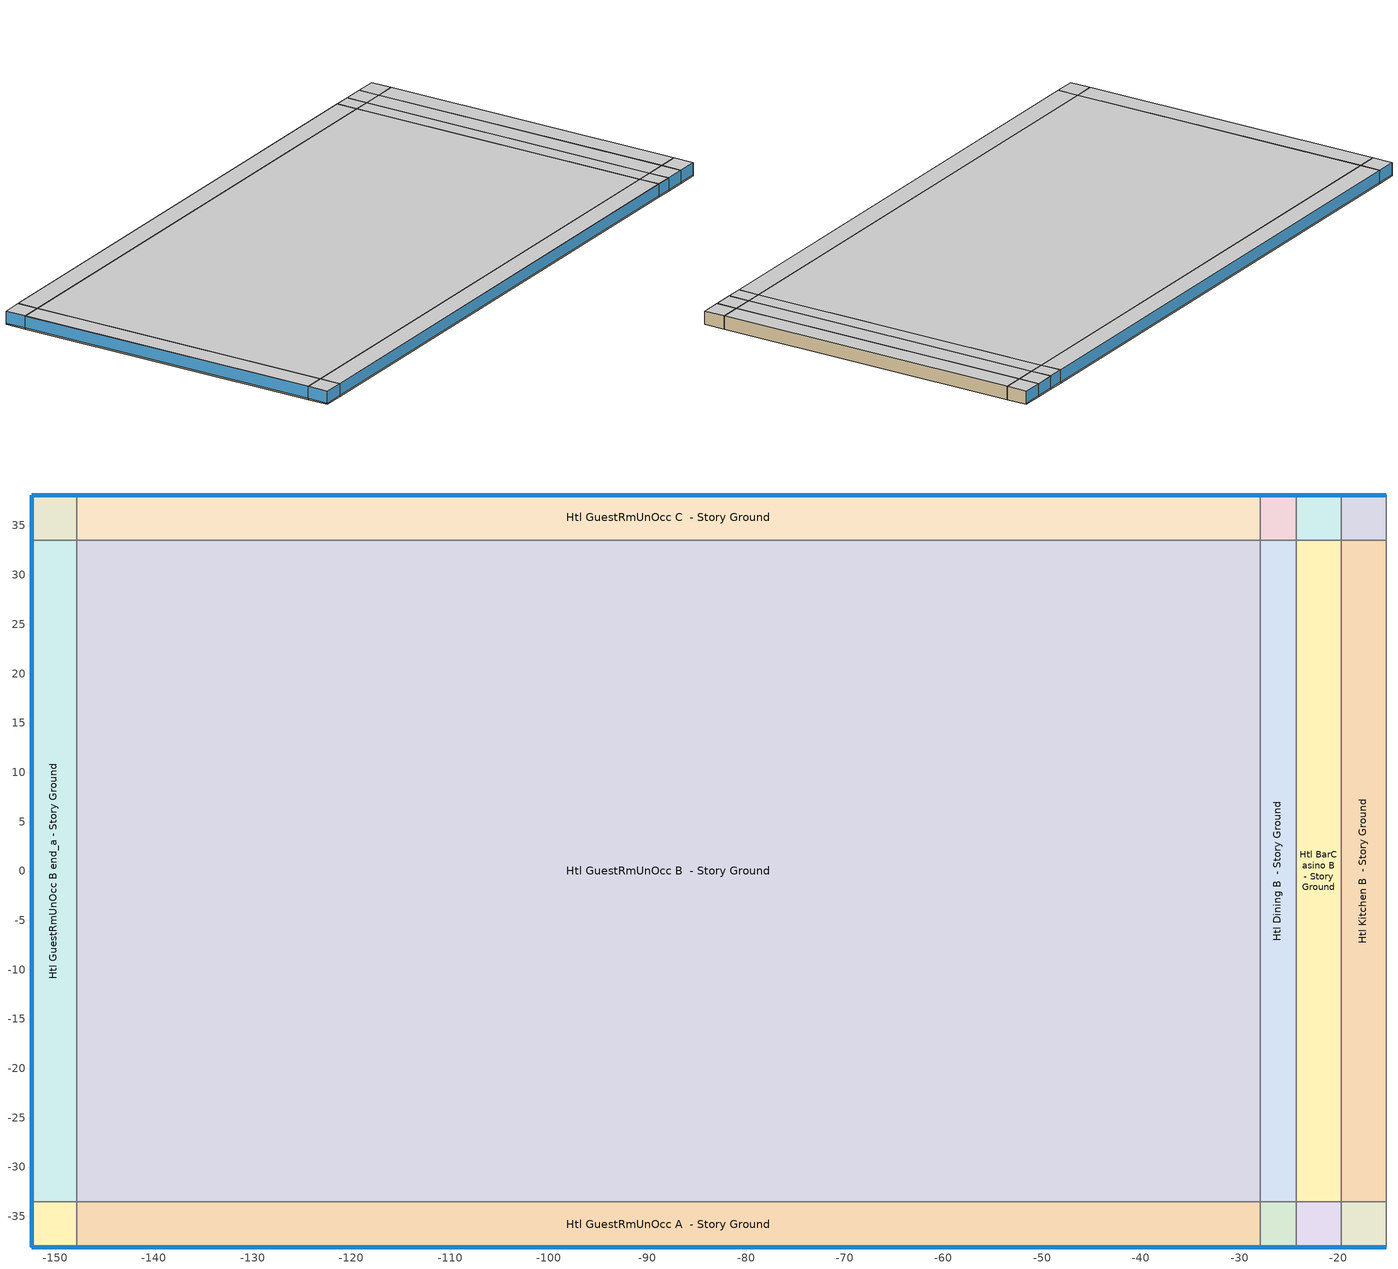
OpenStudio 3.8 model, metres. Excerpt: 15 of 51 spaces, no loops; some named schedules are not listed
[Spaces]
Htl GuestRmUnOcc A end_a - Story Ground
 floor ground (Foundation F 126 Perim 914 Area 209): -152.4,-38.1 -152.4,-33.53 -147.83,-33.53 -147.83,-38.1 z0
 wall outside: -152.4,-33.53 -152.4,-38.1 -147.83,-38.1 z0:2.9
 wall to Htl GuestRmUnOcc B end_a - Story Ground: -147.83,-33.53 -152.4,-33.53 z0:2.9
 wall to Htl GuestRmUnOcc A  - Story Ground: -147.83,-38.1 -147.83,-33.53 z0:2.9
 window (Window U-0.5 SHGC 0.27): -152.4,-33.55 -152.4,-38.07 / -152.37,-38.1 -147.85,-38.1 z0.29:2.87
 ceiling adiabatic (DEER Carpeted 6in Slab Floor): -147.83,-38.1 -147.83,-33.53 -152.4,-33.53 -152.4,-38.1 z2.9
Htl GuestRmUnOcc B end_a - Story Ground
 floor ground (Foundation F 126 Perim 6706 Area 30658): -152.4,-33.53 -152.4,33.53 -147.83,33.53 -147.83,-33.53 z0
 wall outside: -152.4,33.53 -152.4,-33.53 z0:2.9
 wall to Htl GuestRmUnOcc C end_a - Story Ground: -147.83,33.53 -152.4,33.53 z0:2.9
 wall to Htl GuestRmUnOcc B  - Story Ground: -147.83,-33.53 -147.83,33.53 z0:2.9
 window (Window U-0.5 SHGC 0.27): -152.4,33.5 -152.4,-33.5 z0.32:2.87
 ceiling adiabatic (DEER Carpeted 6in Slab Floor): -147.83,-33.53 -147.83,33.53 -152.4,33.53 -152.4,-33.53 z2.9
Htl GuestRmUnOcc C end_a - Story Ground
 floor ground (Foundation F 126 Perim 914 Area 209): -152.4,33.53 -152.4,38.1 -147.83,38.1 -147.83,33.53 z0
 wall outside: -147.83,38.1 -152.4,38.1 -152.4,33.53 z0:2.9
 wall to Htl GuestRmUnOcc C  - Story Ground: -147.83,33.53 -147.83,38.1 z0:2.9
 window (Window U-0.5 SHGC 0.27): -152.4,38.07 -152.4,33.55 / -147.85,38.1 -152.37,38.1 z0.29:2.87
 ceiling adiabatic (DEER Carpeted 6in Slab Floor): -147.83,33.53 -147.83,38.1 -152.4,38.1 -152.4,33.53 z2.9
Htl GuestRmUnOcc A  - Story Ground
 floor ground (Foundation F 126 Perim 11991 Area 54822): -147.83,-38.1 -147.83,-33.53 -27.92,-33.53 -27.92,-38.1 z0
 wall outside: -147.83,-38.1 -27.92,-38.1 z0:2.9
 wall to Htl GuestRmUnOcc B  - Story Ground: -27.92,-33.53 -147.83,-33.53 z0:2.9
 wall to Htl Dining A  - Story Ground: -27.92,-38.1 -27.92,-33.53 z0:2.9
 window (Window U-0.5 SHGC 0.27): -147.8,-38.1 -27.95,-38.1 z0.32:2.87
 ceiling adiabatic (DEER Carpeted 6in Slab Floor): -27.92,-38.1 -27.92,-33.53 -147.83,-33.53 -147.83,-38.1 z2.9
Htl GuestRmUnOcc B  - Story Ground
 floor ground (Foundation F 126 Perim 0 Area 804057): -147.83,-33.53 -147.83,33.53 -27.92,33.53 -27.92,-33.53 z0
 wall to Htl GuestRmUnOcc C  - Story Ground: -27.92,33.53 -147.83,33.53 z0:2.9
 wall to Htl Dining B  - Story Ground: -27.92,-33.53 -27.92,33.53 z0:2.9
 ceiling adiabatic (DEER Carpeted 6in Slab Floor): -27.92,-33.53 -27.92,33.53 -147.83,33.53 -147.83,-33.53 z2.9
Htl GuestRmUnOcc C  - Story Ground
 floor ground (Foundation F 126 Perim 11991 Area 54822): -147.83,33.53 -147.83,38.1 -27.92,38.1 -27.92,33.53 z0
 wall outside: -27.92,38.1 -147.83,38.1 z0:2.9
 wall to Htl Dining C  - Story Ground: -27.92,33.53 -27.92,38.1 z0:2.9
 window (Window U-0.5 SHGC 0.27): -27.95,38.1 -147.8,38.1 z0.32:2.87
 ceiling adiabatic (DEER Carpeted 6in Slab Floor): -27.92,33.53 -27.92,38.1 -147.83,38.1 -147.83,33.53 z2.9
Htl Dining A  - Story Ground
 floor ground (Foundation F 126 Perim 366 Area 1672): -27.92,-38.1 -27.92,-33.53 -24.26,-33.53 -24.26,-38.1 z0
 wall outside: -27.92,-38.1 -24.26,-38.1 z0:2.9
 wall to Htl Dining B  - Story Ground: -24.26,-33.53 -27.92,-33.53 z0:2.9
 wall to Htl BarCasino A  - Story Ground: -24.26,-38.1 -24.26,-33.53 z0:2.9
 window (Window U-0.5 SHGC 0.27): -27.89,-38.1 -24.29,-38.1 z0.29:2.87
 ceiling adiabatic (DEER Carpeted 6in Slab Floor): -24.26,-38.1 -24.26,-33.53 -27.92,-33.53 -27.92,-38.1 z2.9
Htl Dining B  - Story Ground
 floor ground (Foundation F 126 Perim 0 Area 24526): -27.92,-33.53 -27.92,33.53 -24.26,33.53 -24.26,-33.53 z0
 wall to Htl Dining C  - Story Ground: -24.26,33.53 -27.92,33.53 z0:2.9
 wall to Htl BarCasino B  - Story Ground: -24.26,-33.53 -24.26,33.53 z0:2.9
 ceiling adiabatic (DEER Carpeted 6in Slab Floor): -24.26,-33.53 -24.26,33.53 -27.92,33.53 -27.92,-33.53 z2.9
Htl Dining C  - Story Ground
 floor ground (Foundation F 126 Perim 366 Area 1672): -27.92,33.53 -27.92,38.1 -24.26,38.1 -24.26,33.53 z0
 wall outside: -24.26,38.1 -27.92,38.1 z0:2.9
 wall to Htl BarCasino C  - Story Ground: -24.26,33.53 -24.26,38.1 z0:2.9
 window (Window U-0.5 SHGC 0.27): -24.29,38.1 -27.89,38.1 z0.29:2.87
 ceiling adiabatic (DEER Carpeted 6in Slab Floor): -24.26,33.53 -24.26,38.1 -27.92,38.1 -27.92,33.53 z2.9
Htl BarCasino A  - Story Ground
 floor ground (Foundation F 126 Perim 457 Area 209): -24.26,-38.1 -24.26,-33.53 -19.69,-33.53 -19.69,-38.1 z0
 wall outside: -24.26,-38.1 -19.69,-38.1 z0:2.9
 wall to Htl BarCasino B  - Story Ground: -19.69,-33.53 -24.26,-33.53 z0:2.9
 wall to Htl Kitchen A  - Story Ground: -19.69,-38.1 -19.69,-33.53 z0:2.9
 window (Window U-0.5 SHGC 0.27): -24.24,-38.1 -19.72,-38.1 z0.29:2.87
 ceiling adiabatic (DEER Carpeted 6in Slab Floor): -19.69,-38.1 -19.69,-33.53 -24.26,-33.53 -24.26,-38.1 z2.9
Htl BarCasino B  - Story Ground
 floor ground (Foundation F 126 Perim 0 Area 30658): -24.26,-33.53 -24.26,33.53 -19.69,33.53 -19.69,-33.53 z0
 wall to Htl BarCasino C  - Story Ground: -19.69,33.53 -24.26,33.53 z0:2.9
 wall to Htl Kitchen B  - Story Ground: -19.69,-33.53 -19.69,33.53 z0:2.9
 ceiling adiabatic (DEER Carpeted 6in Slab Floor): -19.69,-33.53 -19.69,33.53 -24.26,33.53 -24.26,-33.53 z2.9
Htl BarCasino C  - Story Ground
 floor ground (Foundation F 126 Perim 457 Area 209): -24.26,33.53 -24.26,38.1 -19.69,38.1 -19.69,33.53 z0
 wall outside: -19.69,38.1 -24.26,38.1 z0:2.9
 wall to Htl Kitchen C  - Story Ground: -19.69,33.53 -19.69,38.1 z0:2.9
 window (Window U-0.5 SHGC 0.27): -19.72,38.1 -24.24,38.1 z0.29:2.87
 ceiling adiabatic (DEER Carpeted 6in Slab Floor): -19.69,33.53 -19.69,38.1 -24.26,38.1 -24.26,33.53 z2.9
Htl Kitchen A  - Story Ground
 floor ground (Foundation F 126 Perim 457 Area 209): -19.69,-38.1 -19.69,-33.53 -15.12,-33.53 -15.12,-38.1 z0
 wall outside: -19.69,-38.1 -15.12,-38.1 z0:2.9
 wall to Htl Kitchen B  - Story Ground: -15.12,-33.53 -19.69,-33.53 z0:2.9
 wall to Htl OfficeGeneral A  - Story Ground: -15.12,-38.1 -15.12,-33.53 z0:2.9
 window (Window U-0.5 SHGC 0.27): -19.66,-38.1 -15.14,-38.1 z0.29:2.87
 ceiling adiabatic (DEER Carpeted 6in Slab Floor): -15.12,-38.1 -15.12,-33.53 -19.69,-33.53 -19.69,-38.1 z2.9
Htl Kitchen B  - Story Ground
 floor ground (Foundation F 126 Perim 0 Area 30658): -19.69,-33.53 -19.69,33.53 -15.12,33.53 -15.12,-33.53 z0
 wall to Htl Kitchen C  - Story Ground: -15.12,33.53 -19.69,33.53 z0:2.9
 wall to Htl OfficeGeneral B  - Story Ground: -15.12,-33.53 -15.12,33.53 z0:2.9
 ceiling adiabatic (DEER Carpeted 6in Slab Floor): -15.12,-33.53 -15.12,33.53 -19.69,33.53 -19.69,-33.53 z2.9
Htl Kitchen C  - Story Ground
 floor ground (Foundation F 126 Perim 457 Area 209): -19.69,33.53 -19.69,38.1 -15.12,38.1 -15.12,33.53 z0
 wall outside: -15.12,38.1 -19.69,38.1 z0:2.9
 wall to Htl OfficeGeneral C  - Story Ground: -15.12,33.53 -15.12,38.1 z0:2.9
 window (Window U-0.5 SHGC 0.27): -15.14,38.1 -19.66,38.1 z0.29:2.87
 ceiling adiabatic (DEER Carpeted 6in Slab Floor): -15.12,33.53 -15.12,38.1 -19.69,38.1 -19.69,33.53 z2.9
[Site]
Riverside Muni_CA_USA: Latitude {deg}=33.95; Longitude {deg}=-117.44; Time Zone {hr}=-8; Elevation {m}=253; Terrain=City
[Site:WaterMainsTemperature]
Calculation Method=Correlation; Annual Average Outdoor Air Temperature {C}=19.1308; Maximum Difference In Monthly Average Outdoor Air Temperatures {deltaC}=14.95
[SizingPeriod:DesignDay] Daily Dry-Bulb Temperature Range {deltaC}=16.7; Barometric Pressure {Pa}=98322; Wind Speed {m/s}=4.6; Wind Direction {deg}=270; Rain Indicator=No; Snow Indicator=No; Day of Month=21; Month=8; Day Type=SummerDesignDay; Daylight Saving Time Indicator=No; Dry-Bulb Temperature Range Modifier Type=DefaultMultipliers; Solar Model Indicator=ASHRAETau; ASHRAE Clear Sky Optical Depth for Beam Irradiance=0.338; ASHRAE Clear Sky Optical Depth for Diffuse Irradiance=2.471
Name | Maximum Dry-Bulb Temperature {C} | Humidity Condition Type | Wetbulb or DewPoint at Maximum Dry-Bulb {C}
Riverside Muni Ann Clg .4% Condns DB=>MWB 1 | 37.8 | Wetbulb | 20.8
Riverside Muni Ann Clg .4% Condns WB=>MDB 1 | 34.3 | Wetbulb | 22.9
Riverside Muni Ann Clg 1% Condns DB=>MWB 1 | 36.9 | Wetbulb | 20.5
Riverside Muni Ann Clg 2% Condns DP=>MDB 1 | 25.4 | Dewpoint | 17.4
[ClimateZones]
Climate Zone Institution Name 1=CEC; Climate Zone Document Name 1=California Climate Zone Descriptions; Climate Zone Document Year 1=1995; Climate Zone Value 1=10
[Building]
ComStock DEER Pre-1975|Htl: North Axis {deg}=270; Default Construction Set=ComStock DEER Pre-1975 - Htl - CEC T24-CEC10; Default Schedule Set=Building Default Schedule Set; Standards Building Type=Htl
[Site:GroundTemperature:FCfactorMethod]
January Ground Temperature {C}=19; February Ground Temperature {C}=12.8; March Ground Temperature {C}=12.5; April Ground Temperature {C}=12.4; May Ground Temperature {C}=13.1; June Ground Temperature {C}=14.2; July Ground Temperature {C}=14.5; August Ground Temperature {C}=18.8; September Ground Temperature {C}=21.7; October Ground Temperature {C}=24.2; November Ground Temperature {C}=25; December Ground Temperature {C}=24
[Construction:FfactorGroundFloor] F-Factor {W/m-K}=1.26344
Name | Area {m2} | PerimeterExposed {m}
Foundation F 126 Perim 366 Area 1672 | 16.7225 | 3.6576
Foundation F 126 Perim 0 Area 30658 | 306.58 | 0
Foundation F 126 Perim 457 Area 209 | 20.9032 | 4.572
Foundation F 126 Perim 914 Area 209 | 20.9032 | 9.144
Foundation F 126 Perim 0 Area 804057 | 8040.57 | 0
Foundation F 126 Perim 6706 Area 30658 | 306.58 | 67.056
Foundation F 126 Perim 11991 Area 54822 | 548.221 | 119.908
Foundation F 126 Perim 0 Area 24526 | 245.264 | 0
[DefaultConstructionSet]
ComStock DEER Pre-1975 - Htl - CEC T24-CEC10: Default Exterior Surface Constructions=Default Surface Constructions 1; Default Interior Surface Constructions=Default Surface Constructions 2; Default Ground Contact Surface Constructions=Default Surface Constructions 3; Default Exterior SubSurface Constructions=Default Sub Surface Constructions 1; Default Interior SubSurface Constructions=Default Sub Surface Constructions 2; Interior Partition Construction=Typical Interior Partition
[DefaultSurfaceConstructions]
Name | Floor Construction | Wall Construction | Roof Ceiling Construction
Default Surface Constructions 1 | DEER Uncarpeted 6in Slab Floor | DEER Insulated Wood Framed Exterior Wall R-8.03 | DEER Metal Framed Roof R-15.77
Default Surface Constructions 2 | DEER Carpeted 6in Slab Floor | Typical Interior Wall | DEER Carpeted 6in Slab Floor
Default Surface Constructions 3 | DEER Carpeted 6in Slab Floor | Typical Uninsulated Basement Mass Wall
[Construction]
DEER Uncarpeted 6in Slab Floor: Typical Insulation R-1.73, 6 in. Normalweight Concrete Floor
DEER Metal Framed Roof R-15.77: Roof Membrane, Typical Insulation R-15.27, Metal Roof Surface
DEER Carpeted 6in Slab Floor: Typical Insulation R-6.53, 6 in. Normalweight Concrete Floor, Typical Carpet Pad
Typical Interior Wall: G01 13mm gypsum board, G01 13mm gypsum board
Typical Uninsulated Basement Mass Wall: 8 in. Concrete Block Basement Wall
DEER Metal Framed Window U-1.23 SHGC 0.82: Simple Glazing U-1.23 SHGC 0.82
DEER Metal Framed Window U-1.23 SHGC 0.82 1: Simple Glazing U-1.23 SHGC 0.82 1
Typical Uninsulated Swinging Door: Typical Insulation R-6.53
U 0.98 SHGC 0.68 Sgl Ref-B-H Clr 6mm: REF B CLEAR HI 6MM
Typical Insulated Metal Door: F08 Metal surface, Typical Insulation R-6.53
DEER Skylight U-1.31 SHGC 0.61: Simple Glazing U-1.23 SHGC 0.61
Typical Interior Window: Clear 3mm
Typical Interior Door; Typical Interior Partition: G05 25mm wood
DEER Insulated Wood Framed Exterior Wall R-8.03: 25mm Stucco, 5/8 in. Gypsum Board, Typical Insulation R-6.53, 5/8 in. Gypsum Board
InteriorFurnishings 1: Std Wood 6inch 1
Window U-0.5 SHGC 0.27: Simple Glazing Double - LowE - Tinted/Reflective - Thermally Broken Aluminum
[Material:NoMass] Roughness=Smooth; Thermal Absorptance=0.9; Solar Absorptance=0.7
Name | Thermal Resistance {m2-K/W} | Visible Absorptance
Typical Insulation R-1.73 | 0.305336 | 0.7
Typical Insulation R-15.27 | 2.68843 | 0.7
Typical Insulation R-6.53 | 1.14944 | 0.7
Typical Carpet Pad | 0.21648 | 0.8
[Material] Thermal Absorptance=0.9
Name | Roughness | Thickness {m} | Conductivity {W/m-K} | Density {kg/m3} | Specific Heat {J/kg-K} | Solar Absorptance | Visible Absorptance
6 in. Normalweight Concrete Floor | MediumRough | 0.1524 | 2.31 | 2322 | 832 | 0.7 | 0.7
Roof Membrane | VeryRough | 0.0095 | 0.16 | 1121.29 | 1460 | 0.7 | 0.7
Metal Roof Surface; F08 Metal surface | Smooth | 0.0008 | 45.28 | 7824 | 500 | 0.7 | 0.7
G01 13mm gypsum board | Smooth | 0.0127 | 0.160031 | 800.001 | 1090.73 | 0.7 | 0.5
8 in. Concrete Block Basement Wall | MediumRough | 0.2032 | 1.326 | 1842 | 912 | 0.7 | 0.7
G05 25mm wood | MediumSmooth | 0.0254 | 0.15 | 608 | 1630 | 0.5 | 0.5
25mm Stucco | Smooth | 0.0254 | 0.72 | 1856 | 840 | 0.7 | 0.7
5/8 in. Gypsum Board | MediumSmooth | 0.0159 | 0.16 | 800 | 1090 | 0.7 | 0.7
Std Wood 6inch 1 | MediumSmooth | 0.15 | 0.12 | 540 | 1210 | 0.7 | 0.7
[DefaultSubSurfaceConstructions]
Name | Fixed Window Construction | Operable Window Construction | Door Construction | Glass Door Construction | Overhead Door Construction | Skylight Construction | Tubular Daylight Dome Construction | Tubular Daylight Diffuser Construction
Default Sub Surface Constructions 1 | DEER Metal Framed Window U-1.23 SHGC 0.82 | DEER Metal Framed Window U-1.23 SHGC 0.82 1 | Typical Uninsulated Swinging Door | U 0.98 SHGC 0.68 Sgl Ref-B-H Clr 6mm | Typical Insulated Metal Door | DEER Skylight U-1.31 SHGC 0.61 | Typical Interior Window | Typical Interior Window
Default Sub Surface Constructions 2 | Typical Interior Window | Typical Interior Window | Typical Interior Door
[WindowMaterial:SimpleGlazingSystem]
Name | U-Factor {W/m2-K} | Solar Heat Gain Coefficient | Visible Transmittance
Simple Glazing U-1.23 SHGC 0.82; Simple Glazing U-1.23 SHGC 0.82 1 | 7 | 0.82 | 0.25
Simple Glazing U-1.23 SHGC 0.61 | 7 | 0.61 | 0.25
Simple Glazing Double - LowE - Tinted/Reflective - Thermally Broken Aluminum | 2.81642 | 0.266 | 0.359
[WindowMaterial:Glazing] Optical Data Type=SpectralAverage; Infrared Transmittance at Normal Incidence=0; Front Side Infrared Hemispherical Emissivity=0.84; Conductivity {W/m-K}=0.9; Dirt Correction Factor for Solar and Visible Transmittance=1; Solar Diffusing=No
Name | Thickness {m} | Solar Transmittance at Normal Incidence | Front Side Solar Reflectance at Normal Incidence | Back Side Solar Reflectance at Normal Incidence | Visible Transmittance at Normal Incidence | Front Side Visible Reflectance at Normal Incidence | Back Side Visible Reflectance at Normal Incidence | Back Side Infrared Hemispherical Emissivity
REF B CLEAR HI 6MM | 0.006 | 0.24 | 0.16 | 0.32 | 0.3 | 0.16 | 0.29 | 0.6
Clear 3mm | 0.003 | 0.837 | 0.075 | 0.075 | 0.898 | 0.081 | 0.081 | 0.84
[WindowMaterial:Blind]
Window Material Blind 1: Slat Width {m}=0.025; Slat Separation {m}=0.01875; Front Side Slat Beam Solar Reflectance=0.5; Back Side Slat Beam Solar Reflectance=0.5; Front Side Slat Diffuse Solar Reflectance=0.5; Back Side Slat Diffuse Solar Reflectance=0.5; Slat Beam Visible Transmittance=0
[SpaceType] Standards Building Type=Htl
Name | Default Schedule Set | Design Specification Outdoor Air Object | Standards Space Type
Htl Dining - ComStock DEER Pre-1975 | Htl Dining Schedule Set | Htl Dining Ventilation | Dining
Htl BarCasino - ComStock DEER Pre-1975 | Htl BarCasino Schedule Set | Htl BarCasino Ventilation | BarCasino
Htl Kitchen - ComStock DEER Pre-1975 | Htl Kitchen Schedule Set | Htl Kitchen Ventilation | Kitchen
Htl GuestRmUnOcc - ComStock DEER Pre-1975 | Htl GuestRmUnOcc Schedule Set | Htl GuestRmUnOcc Ventilation | GuestRmUnOcc
[BuildingStory]
Story Ground: Nominal Z Coordinate {m}=0; Nominal Floor to Floor Height {m}=2.8956
[Space] Building Story=Story Ground
Name | Space Type | Thermal Zone | Design Specification Outdoor Air Object
Htl GuestRmUnOcc A end_a - Story Ground | Htl GuestRmUnOcc - ComStock DEER Pre-1975 | Zone Htl GuestRmUnOcc A end_a - Story Ground | Htl GuestRmUnOcc Ventilation to per-area
Htl GuestRmUnOcc B end_a - Story Ground | Htl GuestRmUnOcc - ComStock DEER Pre-1975 | Zone Htl GuestRmUnOcc B end_a - Story Ground | Htl GuestRmUnOcc Ventilation to per-area
Htl GuestRmUnOcc C end_a - Story Ground | Htl GuestRmUnOcc - ComStock DEER Pre-1975 | Zone Htl GuestRmUnOcc C end_a - Story Ground | Htl GuestRmUnOcc Ventilation to per-area
Htl GuestRmUnOcc A  - Story Ground | Htl GuestRmUnOcc - ComStock DEER Pre-1975 | Zone Htl GuestRmUnOcc A  - Story Ground | Htl GuestRmUnOcc Ventilation to per-area
Htl GuestRmUnOcc B  - Story Ground | Htl GuestRmUnOcc - ComStock DEER Pre-1975 | Zone Htl GuestRmUnOcc B  - Story Ground | Htl GuestRmUnOcc Ventilation to per-area
Htl GuestRmUnOcc C  - Story Ground | Htl GuestRmUnOcc - ComStock DEER Pre-1975 | Zone Htl GuestRmUnOcc C  - Story Ground | Htl GuestRmUnOcc Ventilation to per-area
Htl Dining A  - Story Ground | Htl Dining - ComStock DEER Pre-1975 | Zone Htl Dining A  - Story Ground
Htl Dining B  - Story Ground | Htl Dining - ComStock DEER Pre-1975 | Zone Htl Dining B  - Story Ground
Htl Dining C  - Story Ground | Htl Dining - ComStock DEER Pre-1975 | Zone Htl Dining C  - Story Ground
Htl BarCasino A  - Story Ground | Htl BarCasino - ComStock DEER Pre-1975 | Zone Htl BarCasino A  - Story Ground
Htl BarCasino B  - Story Ground | Htl BarCasino - ComStock DEER Pre-1975 | Zone Htl BarCasino B  - Story Ground
Htl BarCasino C  - Story Ground | Htl BarCasino - ComStock DEER Pre-1975 | Zone Htl BarCasino C  - Story Ground
Htl Kitchen A  - Story Ground | Htl Kitchen - ComStock DEER Pre-1975 | Zone Htl Kitchen A  - Story Ground | Htl Kitchen Ventilation to per-area
Htl Kitchen B  - Story Ground | Htl Kitchen - ComStock DEER Pre-1975 | Zone Htl Kitchen B  - Story Ground | Htl Kitchen Ventilation to per-area
Htl Kitchen C  - Story Ground | Htl Kitchen - ComStock DEER Pre-1975 | Zone Htl Kitchen C  - Story Ground | Htl Kitchen Ventilation to per-area
[ThermalZone] Multiplier=1; Use Ideal Air Loads=No
Name | Thermostat
Zone Htl GuestRmUnOcc A end_a - Story Ground | Htl GuestRmUnOcc - ComStock DEER Pre-1975 Thermostat 2
Zone Htl GuestRmUnOcc B end_a - Story Ground | Htl GuestRmUnOcc - ComStock DEER Pre-1975 Thermostat 6
Zone Htl GuestRmUnOcc C end_a - Story Ground | Htl GuestRmUnOcc - ComStock DEER Pre-1975 Thermostat 10
Zone Htl GuestRmUnOcc A  - Story Ground | Htl GuestRmUnOcc - ComStock DEER Pre-1975 Thermostat
Zone Htl GuestRmUnOcc B  - Story Ground | Htl GuestRmUnOcc - ComStock DEER Pre-1975 Thermostat 4
Zone Htl GuestRmUnOcc C  - Story Ground | Htl GuestRmUnOcc - ComStock DEER Pre-1975 Thermostat 8
Zone Htl Dining A  - Story Ground | Htl Dining - ComStock DEER Pre-1975 Thermostat
Zone Htl Dining B  - Story Ground | Htl Dining - ComStock DEER Pre-1975 Thermostat 1
Zone Htl Dining C  - Story Ground | Htl Dining - ComStock DEER Pre-1975 Thermostat 2
Zone Htl BarCasino A  - Story Ground | Htl BarCasino - ComStock DEER Pre-1975 Thermostat
Zone Htl BarCasino B  - Story Ground | Htl BarCasino - ComStock DEER Pre-1975 Thermostat 1
Zone Htl BarCasino C  - Story Ground | Htl BarCasino - ComStock DEER Pre-1975 Thermostat 2
Zone Htl Kitchen A  - Story Ground | Htl Kitchen - ComStock DEER Pre-1975 Thermostat
Zone Htl Kitchen B  - Story Ground | Htl Kitchen - ComStock DEER Pre-1975 Thermostat 1
Zone Htl Kitchen C  - Story Ground | Htl Kitchen - ComStock DEER Pre-1975 Thermostat 2
[People:Definition] Number of People Calculation Method=People/Area; Fraction Radiant=0.3
Name | People per Space Floor Area {person/m2}
Htl BarCasino People Definition; Htl Dining People Definition | 0.477918
Htl GuestRmUnOcc People Definition; Htl Kitchen People Definition | 0.0355209
[People] Work Efficiency Schedule=Work Efficiency Schedule; Clothing Insulation Schedule=Clothing Schedule; Air Velocity Schedule=Air Velocity Schedule; Multiplier=1
Name | People Definition | Space or SpaceType
Htl BarCasino People | Htl BarCasino People Definition | Htl BarCasino - ComStock DEER Pre-1975
Htl Dining People | Htl Dining People Definition | Htl Dining - ComStock DEER Pre-1975
Htl GuestRmUnOcc People | Htl GuestRmUnOcc People Definition | Htl GuestRmUnOcc - ComStock DEER Pre-1975
Htl Kitchen People | Htl Kitchen People Definition | Htl Kitchen - ComStock DEER Pre-1975
[Lights:Definition] Design Level Calculation Method=Watts/Area; Fraction Visible=0.2; Return Air Fraction=0
Name | Watts per Space Floor Area {W/m2} | Fraction Radiant
Htl GuestRmUnOcc - ComStock DEER Pre-1975 Task Lights Definition | 12.2275 | 0.125
Htl Kitchen - ComStock DEER Pre-1975 General Lights Definition | 7.18292 | 0.31
Htl Kitchen - ComStock DEER Pre-1975 Task Lights Definition | 8.69031 | 0.125
Htl BarCasino - ComStock DEER Pre-1975 General Lights Definition | 2.46183 | 0.31
Htl BarCasino - ComStock DEER Pre-1975 Wall Wash Lights Definition | 1.92525 | 0.125
Htl Dining - ComStock DEER Pre-1975 General Lights Definition | 1.90286 | 0.31
Htl Dining - ComStock DEER Pre-1975 Task Lights Definition | 2.61484 | 0.125
Htl Dining - ComStock DEER Pre-1975 Wall Wash Lights Definition | 3.8133 | 0.125
[ElectricEquipment:Definition]
Name | Design Level Calculation Method | Watts per Space Floor Area {W/m2} | Fraction Latent | Fraction Radiant | Fraction Lost | Design Level {W}
Htl BarCasino Elec Equip Definition | Watts/Area | 10.7639 | 0 | 0.5 | 0
Htl Dining Elec Equip Definition; Htl GuestRmUnOcc Elec Equip Definition | Watts/Area | 5.38196 | 0 | 0.5 | 0
misc_electric_kitchen_equipment_definition | Watts/Area | 38.8113 | 0 | 0.5 | 0.5
Elevator Lift Motor | EquipmentLevel |  | 0 | 0 | 1 | 16055
Elevator Fan | EquipmentLevel |  |  | 0.5 |  | 74.7252
Elevator Lights | EquipmentLevel |  |  | 0.5 |  | 88.9586
electric_griddle_equipment_definition_bldg_quantity=2.0 | EquipmentLevel |  | 0 | 0.5 | 0.5 | 24000
electric_fryer_equipment_definition_bldg_quantity=4.0 | EquipmentLevel |  | 0 | 0.5 | 0.5 | 88000
electric_oven_equipment_definition_bldg_quantity=2.0; electric_steamer_equipment_definition_bldg_quantity=2.0 | EquipmentLevel |  | 0 | 0.5 | 0.5 | 30000
[ElectricEquipment]
Name | Electric Equipment Definition | Space or SpaceType | Schedule | Multiplier
Htl BarCasino Elec Equip | Htl BarCasino Elec Equip Definition | Htl BarCasino - ComStock DEER Pre-1975
Htl Dining Elec Equip | Htl Dining Elec Equip Definition | Htl Dining - ComStock DEER Pre-1975
Htl GuestRmUnOcc Elec Equip | Htl GuestRmUnOcc Elec Equip Definition | Htl GuestRmUnOcc - ComStock DEER Pre-1975
misc_electric_kitchen_equipment | misc_electric_kitchen_equipment_definition | Htl Kitchen - ComStock DEER Pre-1975
35 Elevator Lift Motors | Elevator Lift Motor | Htl GuestRmUnOcc B  - Story Ground | Elevator Schedule 1 | 35
35 Elevator Fans | Elevator Fan | Htl GuestRmUnOcc B  - Story Ground | Elevator Schedule 3 | 35
35 Elevator Lights | Elevator Lights | Htl GuestRmUnOcc B  - Story Ground | Elevator Schedule 2 | 35
electric_griddle_equipment_bldg_quantity=2.0 | electric_griddle_equipment_definition_bldg_quantity=2.0 | Htl Kitchen - ComStock DEER Pre-1975 | D_Htl_Ktchn_Misc_Yr | 0.333333
electric_fryer_equipment_bldg_quantity=4.0 | electric_fryer_equipment_definition_bldg_quantity=4.0 | Htl Kitchen - ComStock DEER Pre-1975 | D_Htl_Ktchn_Misc_Yr | 0.333333
electric_oven_equipment_bldg_quantity=2.0 | electric_oven_equipment_definition_bldg_quantity=2.0 | Htl Kitchen - ComStock DEER Pre-1975 | D_Htl_Ktchn_Misc_Yr | 0.333333
electric_steamer_equipment_bldg_quantity=2.0 | electric_steamer_equipment_definition_bldg_quantity=2.0 | Htl Kitchen - ComStock DEER Pre-1975 | D_Htl_Ktchn_Misc_Yr | 0.333333
[DesignSpecification:OutdoorAir] Outdoor Air Method=Sum
Name | Outdoor Air Flow per Person {m3/s-person} | Outdoor Air Flow per Floor Area {m3/s-m2} | Outdoor Air Flow Rate {m3/s} | Outdoor Air Flow Air Changes per Hour {1/hr}
Htl BarCasino Ventilation | 0.00707921 | 0.001016
Htl Dining Ventilation; Htl GuestRmUnOcc Ventilation; Htl Kitchen Ventilation | 0.00707921 | 0.000762
Htl GuestRmUnOcc Ventilation to per-area; Htl Kitchen Ventilation to per-area | 0 | 0.00101346 | 0 | 0
[DefaultScheduleSet]
Name | Number of People Schedule | People Activity Level Schedule | Lighting Schedule | Electric Equipment Schedule | Infiltration Schedule | Gas Equipment Schedule | Hours of Operation Schedule
Htl BarCasino Schedule Set | D_Htl_Din_Occup_Yr | DEER Activity 161W/person | D17_Htl_Bar_LF_Yr | D_Htl_Din_Misc_Yr | D_Htl_All_C_Inf_Yr
Htl Dining Schedule Set | D_Htl_Din_Occup_Yr | DEER Activity 161W/person | D17_Htl_Din_LF_Yr | D_Htl_Din_Misc_Yr | D_Htl_All_C_Inf_Yr
Htl GuestRmUnOcc Schedule Set | D_Htl_GRmU_Occup_Yr | DEER Activity 117W/person | D17_Htl_GRmU_LF_Yr | D_Htl_GRmU_Misc_Yr | D_Htl_All_C_Inf_Yr
Htl Kitchen Schedule Set | D_Htl_Ktchn_Occup_Yr | DEER Activity 220W/person | D17_Htl_Ktchn_LF_Yr | D_Htl_Ktchn_Misc_Yr | D_Htl_All_C_Inf_Yr | D_Htl_Ktchn_Cook_Yr
Building Default Schedule Set |  |  |  |  |  |  | Building Hours of Operation NonResidential
[Exterior:Lights:Definition]
Name | Design Level {W}
Parking Areas and Drives Def (W/ft^2) | 0.0364913
Building Facades Def (W/ft^2) | 0.2
Main Entries Def (W/ft) | 30
Other Doors Def (W/ft) | 20
Entry Canopies Def (W/ft^2) | 1.25
[Exterior:Lights] Schedule=Always On Discrete; Control Option=AstronomicalClock
Name | Exterior Lights Definition | Multiplier
Parking Areas and Drives | Parking Areas and Drives Def (W/ft^2) | 688454
Building Facades | Building Facades Def (W/ft^2) | 23750
Main Entries | Main Entries Def (W/ft) | 134
Other Doors | Other Doors Def (W/ft) | 227
Entry Canopies | Entry Canopies Def (W/ft^2) | 1620
[ThermostatSetpoint:DualSetpoint] Heating Setpoint Temperature Schedule=D_Htl_All_HTemp_Yr; Cooling Setpoint Temperature Schedule=D_Htl_All_CTemp_Yr
Htl BarCasino - ComStock DEER Pre-1975 Thermostat; Htl BarCasino - ComStock DEER Pre-1975 Thermostat 1; Htl BarCasino - ComStock DEER Pre-1975 Thermostat 2; Htl Dining - ComStock DEER Pre-1975 Thermostat; Htl Dining - ComStock DEER Pre-1975 Thermostat 1; Htl Dining - ComStock DEER Pre-1975 Thermostat 2; Htl GuestRmUnOcc - ComStock DEER Pre-1975 Thermostat; Htl GuestRmUnOcc - ComStock DEER Pre-1975 Thermostat 2; Htl GuestRmUnOcc - ComStock DEER Pre-1975 Thermostat 4; Htl GuestRmUnOcc - ComStock DEER Pre-1975 Thermostat 6; Htl GuestRmUnOcc - ComStock DEER Pre-1975 Thermostat 8; Htl GuestRmUnOcc - ComStock DEER Pre-1975 Thermostat 10; Htl Kitchen - ComStock DEER Pre-1975 Thermostat; Htl Kitchen - ComStock DEER Pre-1975 Thermostat 1; Htl Kitchen - ComStock DEER Pre-1975 Thermostat 2
[InternalMass:Definition]
Internal Mass Definition 2: Construction=InteriorFurnishings 1; Design Level Calculation Method=SurfaceArea/Area; Surface Area per Space Floor Area=2
[InternalMass] Internal Mass Definition=Internal Mass Definition 2; Multiplier=1
Name | Space or SpaceType
Htl Dining C  - Story Ground Mass | Htl Dining C  - Story Ground
Htl Kitchen B  - Story Ground Mass | Htl Kitchen B  - Story Ground
Htl BarCasino C  - Story Ground Mass | Htl BarCasino C  - Story Ground
Htl BarCasino A  - Story Ground Mass | Htl BarCasino A  - Story Ground
Htl Kitchen C  - Story Ground Mass | Htl Kitchen C  - Story Ground
Htl BarCasino B  - Story Ground Mass | Htl BarCasino B  - Story Ground
Htl Dining A  - Story Ground Mass | Htl Dining A  - Story Ground
Htl Kitchen A  - Story Ground Mass | Htl Kitchen A  - Story Ground
Htl GuestRmUnOcc B  - Story Ground Mass | Htl GuestRmUnOcc B  - Story Ground
Htl GuestRmUnOcc A  - Story Ground Mass | Htl GuestRmUnOcc A  - Story Ground
Htl GuestRmUnOcc C end_a - Story Ground Mass | Htl GuestRmUnOcc C end_a - Story Ground
Htl GuestRmUnOcc C  - Story Ground Mass | Htl GuestRmUnOcc C  - Story Ground
Htl GuestRmUnOcc B end_a - Story Ground Mass | Htl GuestRmUnOcc B end_a - Story Ground
Htl GuestRmUnOcc A end_a - Story Ground Mass | Htl GuestRmUnOcc A end_a - Story Ground
Htl Dining B  - Story Ground Mass | Htl Dining B  - Story Ground
[ShadingControl]
Shading Control 1: Shading Type=InteriorBlind; Shading Device Material=Window Material Blind 1; Shading Control Type=AlwaysOn; Shading Control Is Scheduled=No; Multiple Surface Control Type=Sequential; Sub Surface Name 1=Sub Surface 44; Sub Surface Name 2=Sub Surface 43; Sub Surface Name 3=Sub Surface 41; Sub Surface Name 4=Sub Surface 30; Sub Surface Name 5=Sub Surface 29; Sub Surface Name 6=Sub Surface 27; Sub Surface Name 7=Sub Surface 52; Sub Surface Name 8=Sub Surface 47; Sub Surface Name 9=Sub Surface 45; Sub Surface Name 10=Sub Surface 33; Sub Surface Name 11=Sub Surface 31; Sub Surface Name 12=Sub Surface 48; Sub Surface Name 13=Sub Surface 46; Sub Surface Name 14=Sub Surface 42; Sub Surface Name 15=Sub Surface 32; Sub Surface Name 16=Sub Surface 6; Sub Surface Name 17=Sub Surface 3; Sub Surface Name 18=Sub Surface 1; Sub Surface Name 19=Sub Surface 39; Sub Surface Name 20=Sub Surface 35; Sub Surface Name 21=Sub Surface 7; Sub Surface Name 22=Sub Surface 5; Sub Surface Name 23=Sub Surface 36; Sub Surface Name 24=Sub Surface 34; Sub Surface Name 25=Sub Surface 4; Sub Surface Name 26=Sub Surface 2; Sub Surface Name 27=Sub Surface 40; Sub Surface Name 28=Sub Surface 38; Sub Surface Name 29=Sub Surface 37
[Lights] Fraction Replaceable=1
Name | Lights Definition | Space or SpaceType
Htl GuestRmUnOcc - ComStock DEER Pre-1975 Task Lighting | Htl GuestRmUnOcc - ComStock DEER Pre-1975 Task Lights Definition | Htl GuestRmUnOcc - ComStock DEER Pre-1975
Htl Kitchen - ComStock DEER Pre-1975 General Lighting | Htl Kitchen - ComStock DEER Pre-1975 General Lights Definition | Htl Kitchen - ComStock DEER Pre-1975
Htl Kitchen - ComStock DEER Pre-1975 Task Lighting | Htl Kitchen - ComStock DEER Pre-1975 Task Lights Definition | Htl Kitchen - ComStock DEER Pre-1975
Htl BarCasino - ComStock DEER Pre-1975 General Lighting | Htl BarCasino - ComStock DEER Pre-1975 General Lights Definition | Htl BarCasino - ComStock DEER Pre-1975
Htl BarCasino - ComStock DEER Pre-1975 Wall Wash Lighting | Htl BarCasino - ComStock DEER Pre-1975 Wall Wash Lights Definition | Htl BarCasino - ComStock DEER Pre-1975
Htl Dining - ComStock DEER Pre-1975 General Lighting | Htl Dining - ComStock DEER Pre-1975 General Lights Definition | Htl Dining - ComStock DEER Pre-1975
Htl Dining - ComStock DEER Pre-1975 Task Lighting | Htl Dining - ComStock DEER Pre-1975 Task Lights Definition | Htl Dining - ComStock DEER Pre-1975
Htl Dining - ComStock DEER Pre-1975 Wall Wash Lighting | Htl Dining - ComStock DEER Pre-1975 Wall Wash Lights Definition | Htl Dining - ComStock DEER Pre-1975
[SpaceInfiltration:DesignFlowRate] Design Flow Rate Calculation Method=Flow/ExteriorArea; Flow per Exterior Surface Area {m3/s-m2}=0.00268633; Constant Term Coefficient=0.3303; Temperature Term Coefficient=0.0039; Velocity Term Coefficient=0; Velocity Squared Term Coefficient=0.033
Name | Space or SpaceType | Schedule
Htl Dining C  - Story Ground HVAC On Infiltration | Htl Dining C  - Story Ground | Infiltration HVAC On Schedule
Htl Dining C  - Story Ground HVAC Off Infiltration | Htl Dining C  - Story Ground | Infiltration HVAC Off Schedule
Htl BarCasino C  - Story Ground HVAC On Infiltration | Htl BarCasino C  - Story Ground | Infiltration HVAC On Schedule
Htl BarCasino C  - Story Ground HVAC Off Infiltration | Htl BarCasino C  - Story Ground | Infiltration HVAC Off Schedule
Htl BarCasino A  - Story Ground HVAC On Infiltration | Htl BarCasino A  - Story Ground | Infiltration HVAC On Schedule
Htl BarCasino A  - Story Ground HVAC Off Infiltration | Htl BarCasino A  - Story Ground | Infiltration HVAC Off Schedule
Htl Kitchen C  - Story Ground HVAC On Infiltration | Htl Kitchen C  - Story Ground | Infiltration HVAC On Schedule
Htl Kitchen C  - Story Ground HVAC Off Infiltration | Htl Kitchen C  - Story Ground | Infiltration HVAC Off Schedule
Htl Dining A  - Story Ground HVAC On Infiltration | Htl Dining A  - Story Ground | Infiltration HVAC On Schedule
Htl Dining A  - Story Ground HVAC Off Infiltration | Htl Dining A  - Story Ground | Infiltration HVAC Off Schedule
Htl Kitchen A  - Story Ground HVAC On Infiltration | Htl Kitchen A  - Story Ground | Infiltration HVAC On Schedule
Htl Kitchen A  - Story Ground HVAC Off Infiltration | Htl Kitchen A  - Story Ground | Infiltration HVAC Off Schedule
Htl GuestRmUnOcc A  - Story Ground HVAC On Infiltration | Htl GuestRmUnOcc A  - Story Ground | Infiltration HVAC On Schedule
Htl GuestRmUnOcc A  - Story Ground HVAC Off Infiltration | Htl GuestRmUnOcc A  - Story Ground | Infiltration HVAC Off Schedule
Htl GuestRmUnOcc C end_a - Story Ground HVAC On Infiltration | Htl GuestRmUnOcc C end_a - Story Ground | Infiltration HVAC On Schedule
Htl GuestRmUnOcc C end_a - Story Ground HVAC Off Infiltration | Htl GuestRmUnOcc C end_a - Story Ground | Infiltration HVAC Off Schedule
Htl GuestRmUnOcc C  - Story Ground HVAC On Infiltration | Htl GuestRmUnOcc C  - Story Ground | Infiltration HVAC On Schedule
Htl GuestRmUnOcc C  - Story Ground HVAC Off Infiltration | Htl GuestRmUnOcc C  - Story Ground | Infiltration HVAC Off Schedule
Htl GuestRmUnOcc B end_a - Story Ground HVAC On Infiltration | Htl GuestRmUnOcc B end_a - Story Ground | Infiltration HVAC On Schedule
Htl GuestRmUnOcc B end_a - Story Ground HVAC Off Infiltration | Htl GuestRmUnOcc B end_a - Story Ground | Infiltration HVAC Off Schedule
Htl GuestRmUnOcc A end_a - Story Ground HVAC On Infiltration | Htl GuestRmUnOcc A end_a - Story Ground | Infiltration HVAC On Schedule
Htl GuestRmUnOcc A end_a - Story Ground HVAC Off Infiltration | Htl GuestRmUnOcc A end_a - Story Ground | Infiltration HVAC Off Schedule
[GasEquipment:Definition] Design Level Calculation Method=EquipmentLevel; Fraction Latent=0.32; Fraction Radiant=0.05; Fraction Lost=0.63
Name | Design Level {W}
gas_broiler_equipment_definition_bldg_quantity=2.0 | 51600
gas_range_equipment_definition_bldg_quantity=2.0 | 105000
[GasEquipment] Space or SpaceType=Htl Kitchen - ComStock DEER Pre-1975; Schedule=D_Htl_Ktchn_Cook_Yr; Multiplier=0.333333
Name | Gas Equipment Definition
gas_broiler_equipment_bldg_quantity=2.0 | gas_broiler_equipment_definition_bldg_quantity=2.0
gas_range_equipment_bldg_quantity=2.0 | gas_range_equipment_definition_bldg_quantity=2.0
[Schedule:Ruleset]
Name | Default Day Schedule | Summer Design Day Schedule | Winter Design Day Schedule
Clothing Schedule | Clothing Schedule Default Winter Clothes
Air Velocity Schedule | Air Velocity Schedule Default
Work Efficiency Schedule | Work Efficiency Schedule Default
D_Htl_Din_Occup_Yr | D_Htl_Din_Occup_Yr Default | D_Htl_Din_Occup_Yr Summer Design Day | D_Htl_Din_Occup_Yr Winter Design Day
DEER Activity 161W/person | DEER Activity 161W/person Default | DEER Activity 161W/person Summer Design Day | DEER Activity 161W/person Winter Design Day
D17_Htl_Bar_LF_Yr | D17_Htl_Bar_LF_Yr Default | D17_Htl_Bar_LF_Yr Summer Design Day | D17_Htl_Bar_LF_Yr Winter Design Day
D_Htl_Din_Misc_Yr | D_Htl_Din_Misc_Yr Default | D_Htl_Din_Misc_Yr Summer Design Day | D_Htl_Din_Misc_Yr Winter Design Day
D_Htl_All_C_Inf_Yr | D_Htl_All_C_Inf_Yr Default | D_Htl_All_C_Inf_Yr Summer Design Day | D_Htl_All_C_Inf_Yr Winter Design Day
D17_Htl_Din_LF_Yr | D17_Htl_Din_LF_Yr Default | D17_Htl_Din_LF_Yr Summer Design Day | D17_Htl_Din_LF_Yr Winter Design Day
DEER Activity 117W/person | DEER Activity 117W/person Default | DEER Activity 117W/person Summer Design Day | DEER Activity 117W/person Winter Design Day
D_Htl_GRmU_Occup_Yr | D_Htl_GRmU_Occup_Yr Default | D_Htl_GRmU_Occup_Yr Summer Design Day | D_Htl_GRmU_Occup_Yr Winter Design Day
D17_Htl_GRmU_LF_Yr | D17_Htl_GRmU_LF_Yr Default | D17_Htl_GRmU_LF_Yr Summer Design Day | D17_Htl_GRmU_LF_Yr Winter Design Day
D_Htl_GRmU_Misc_Yr | D_Htl_GRmU_Misc_Yr Default | D_Htl_GRmU_Misc_Yr Summer Design Day | D_Htl_GRmU_Misc_Yr Winter Design Day
D_Htl_Ktchn_Occup_Yr | D_Htl_Ktchn_Occup_Yr Default | D_Htl_Ktchn_Occup_Yr Summer Design Day | D_Htl_Ktchn_Occup_Yr Winter Design Day
DEER Activity 220W/person | DEER Activity 220W/person Default | DEER Activity 220W/person Summer Design Day | DEER Activity 220W/person Winter Design Day
D17_Htl_Ktchn_LF_Yr | D17_Htl_Ktchn_LF_Yr Default | D17_Htl_Ktchn_LF_Yr Summer Design Day | D17_Htl_Ktchn_LF_Yr Winter Design Day
D_Htl_Ktchn_Misc_Yr | D_Htl_Ktchn_Misc_Yr Default | D_Htl_Ktchn_Misc_Yr Summer Design Day | D_Htl_Ktchn_Misc_Yr Winter Design Day
D_Htl_Ktchn_Cook_Yr | D_Htl_Ktchn_Cook_Yr Default | D_Htl_Ktchn_Cook_Yr Summer Design Day | D_Htl_Ktchn_Cook_Yr Winter Design Day
Elevator Schedule 1 | 51 space(s) Occ Sch Default 1 | 51 space(s) Occ Sch Summer Design Day 1 | 51 space(s) Occ Sch Winter Design Day 1
Elevator Schedule 2 | 51 space(s) Occ Sch Default 2 | 51 space(s) Occ Sch Summer Design Day 2 | 51 space(s) Occ Sch Winter Design Day 2
Elevator Schedule 3 | 51 space(s) Occ Sch Default 3 | 51 space(s) Occ Sch Summer Design Day 3 | 51 space(s) Occ Sch Winter Design Day 3
D_Htl_All_HTemp_Yr | D_Htl_All_HTemp_Yr Default | D_Htl_All_HTemp_Yr Summer Design Day | D_Htl_All_HTemp_Yr Winter Design Day
D_Htl_All_CTemp_Yr | D_Htl_All_CTemp_Yr Default | D_Htl_All_CTemp_Yr Summer Design Day | D_Htl_All_CTemp_Yr Winter Design Day
Building Hours of Operation NonResidential | Building Hours of Operation NonResidential Default | Building Hours of Operation NonResidential Summer Design Day | Building Hours of Operation NonResidential Winter Design Day
[Schedule:Day]
Clothing Schedule Default Winter Clothes; D_Htl_Din_Occup_Yr Summer Design Day; D17_Htl_Bar_LF_Yr Summer Design Day; D_Htl_Din_Misc_Yr Summer Design Day; D17_Htl_Din_LF_Yr Summer Design Day; D_Htl_GRmU_Occup_Yr Summer Design Day; D17_Htl_GRmU_LF_Yr Summer Design Day; D_Htl_GRmU_Misc_Yr Summer Design Day; D_Htl_Ktchn_Occup_Yr Summer Design Day; 51 space(s) Occ Sch Summer Design Day 1; 51 space(s) Occ Sch Winter Design Day 1; 51 space(s) Occ Sch Summer Design Day 2; 51 space(s) Occ Sch Winter Design Day 2; 51 space(s) Occ Sch Summer Design Day 3; 51 space(s) Occ Sch Winter Design Day 3; Building Hours of Operation NonResidential Winter Design Day; Building Hours of Operation NonResidential Summer Design Day: No, 24, 0, 1
Air Velocity Schedule Default: No, 24, 0, 0.2
Work Efficiency Schedule Default; D_Htl_Din_Occup_Yr Winter Design Day; D17_Htl_Bar_LF_Yr Winter Design Day; D_Htl_Din_Misc_Yr Winter Design Day; D17_Htl_Din_LF_Yr Winter Design Day; D_Htl_GRmU_Occup_Yr Winter Design Day; D17_Htl_GRmU_LF_Yr Winter Design Day; D_Htl_GRmU_Misc_Yr Winter Design Day; D_Htl_Ktchn_Occup_Yr Winter Design Day: No, 24, 0, 0
D_Htl_Din_Occup_Yr Default; D_Htl_Din_Misc_Yr Default; D_Htl_Ktchn_Occup_Yr Default: Average, 0, 10, 0.701667, 0, 20, 0.703333, 0, 30, 0.705, 0, 40, 0.706667, 0, 50, 0.708333, 1, 0, 0.8, 1, 10, 0.796667, 1, 20, 0.793333, 1, 30, 0.79, 1, 40, 0.786667, 1, 50, 0.783333, 2, 0, 0.78, 2, 9, 0.775, 2, 19, 0.77, 2, 29, 0.765, 2, 39, 0.76, 2, 49, 0.755, 2, 59, 0.75, 3, 0, 0.75, 3, 9, 0.741667, 3, 19, 0.733333, 3, 29, 0.725, 3, 39, 0.716667, 3, 49, 0.708333, 3, 59, 0.7, 4, 0, 0.7, 4, 10, 0.685, 4, 20, 0.67, 4, 30, 0.655, 4, 40, 0.64, 4, 50, 0.625, 5, 0, 0.61, 5, 10, 0.591667, 5, 20, 0.573333, 5, 30, 0.555, 5, 40, 0.536667, 5, 50, 0.518333, 6, 0, 0.5, 6, 10, 0.493333, 6, 20, 0.486667, 6, 30, 0.48, 6, 40, 0.473333, 6, 50, 0.466667, 7, 0, 0.46, 7, 10, 0.45, 7, 20, 0.44, 7, 30, 0.43, 7, 40, 0.42, 7, 50, 0.41, 8, 0, 0.4, 8, 9, 0.398333, 8, 19, 0.396667, 8, 29, 0.395, 8, 39, 0.393333, 8, 49, 0.391667, 8, 59, 0.39, 9, 0, 0.39, 9, 9, 0.383333, 9, 19, 0.376667, 9, 29, 0.37, 9, 39, 0.363333, 9, 49, 0.356667, 9, 59, 0.35, 10, 9, 0.343333, 10, 19, 0.336667, 10, 29, 0.33, 10, 39, 0.323333, 10, 49, 0.316667, 10, 59, 0.31, 11, 0, 0.31, 11, 9, 0.306667, 11, 19, 0.303333, 11, 29, 0.3, 11, 39, 0.296667, 11, 49, 0.293333, 11, 59, 0.29, 12, 0, 0.29, 12, 9, 0.283333, 12, 19, 0.276667, 12, 29, 0.27, 12, 39, 0.263333, 12, 49, 0.256667, 12, 59, 0.25, 13, 0, 0.25, 13, 9, 0.248333, 13, 19, 0.246667, 13, 29, 0.245, 13, 39, 0.243333, 13, 49, 0.241667, 13, 59, 0.24, 14, 0, 0.24, 14, 9, 0.238333, 14, 19, 0.236667, 14, 29, 0.235, 14, 39, 0.233333, 14, 49, 0.231667, 14, 59, 0.23, 15, 0, 0.23, 16, 0, 0.23, 16, 10, 0.231667, 16, 20, 0.233333, 16, 30, 0.235, 16, 40, 0.236667, 16, 50, 0.238333, 17, 0, 0.24, 17, 10, 0.241667, 17, 20, 0.243333, 17, 30, 0.245, 17, 40, 0.246667, 17, 50, 0.248333, 18, 0, 0.25, 18, 10, 0.251667, 18, 20, 0.253333, 18, 30, 0.255, 18, 40, 0.256667, 18, 50, 0.258333, 19, 0, 0.26, 19, 10, 0.271667, 19, 20, 0.283333, 19, 30, 0.295, 19, 40, 0.306667, 19, 50, 0.318333, 20, 0, 0.33, 20, 10, 0.343333, 20, 20, 0.356667, 20, 30, 0.37, 20, 40, 0.383333, 20, 50, 0.396667, 21, 0, 0.41, 21, 10, 0.425, 21, 20, 0.44, 21, 30, 0.455, 21, 40, 0.47, 21, 50, 0.485, 22, 0, 0.5, 22, 10, 0.516667, 22, 20, 0.533333, 22, 30, 0.55, 22, 40, 0.566667, 22, 50, 0.583333, 23, 0, 0.6, 23, 10, 0.616667, 23, 20, 0.633333, 23, 30, 0.65, 23, 40, 0.666667, 23, 50, 0.683333, 24, 0, 0.7
DEER Activity 161W/person Default: Average, 12, 30, 161, 24, 0, 161
DEER Activity 161W/person Winter Design Day; DEER Activity 161W/person Summer Design Day: No, 24, 0, 161
D_Htl_All_C_Inf_Yr Default; D_Htl_All_C_Inf_Yr Winter Design Day; D_Htl_All_C_Inf_Yr Summer Design Day: No, 5, 0, 1, 23, 0, 0.5, 24, 0, 1
DEER Activity 117W/person Default: Average, 12, 30, 117, 24, 0, 117
DEER Activity 117W/person Winter Design Day; DEER Activity 117W/person Summer Design Day: No, 24, 0, 117
D_Htl_GRmU_Occup_Yr Default; D17_Htl_GRmU_LF_Yr Default: Average, 12, 30, 0, 24, 0, 0
D_Htl_GRmU_Misc_Yr Default: Average, 12, 30, 0.1, 24, 0, 0.1
DEER Activity 220W/person Default: Average, 12, 30, 220, 24, 0, 220
DEER Activity 220W/person Winter Design Day; DEER Activity 220W/person Summer Design Day: No, 24, 0, 220
51 space(s) Occ Sch Default 1: Average, 0, 10, 0.000850642, 0, 20, 0.000927973, 0, 30, 0.0010053, 0, 40, 0.00108264, 0, 50, 0.00115997, 1, 0, 0.000927973, 1, 10, 0.000902196, 1, 20, 0.000876419, 1, 30, 0.000850642, 1, 40, 0.000824865, 1, 50, 0.000799088, 2, 0, 0.000773311, 2, 9, 0.0012373, 2, 19, 0.00170128, 2, 29, 0.00216527, 2, 39, 0.00262926, 2, 49, 0.00309324, 2, 59, 0.00355723, 3, 0, 0.00355723, 3, 9, 0.00350568, 3, 19, 0.00345412, 3, 29, 0.00340257, 3, 39, 0.00335102, 3, 49, 0.00329946, 3, 59, 0.00324791, 4, 0, 0.00324791, 4, 10, 0.00376345, 4, 20, 0.00427899, 4, 30, 0.00479453, 4, 40, 0.00531007, 4, 50, 0.00582561, 5, 0, 0.00634115, 5, 10, 0.00904774, 5, 20, 0.0117543, 5, 30, 0.0144609, 5, 40, 0.0171675, 5, 50, 0.0198741, 6, 0, 0.0225807, 6, 10, 0.0194874, 6, 20, 0.0163942, 6, 30, 0.013301, 6, 40, 0.0102077, 6, 50, 0.00711446, 7, 0, 0.00402122, 7, 10, 0.00711446, 7, 20, 0.0102077, 7, 30, 0.013301, 7, 40, 0.0163942, 7, 50, 0.0194874, 8, 0, 0.0225807, 8, 9, 0.0192554, 8, 19, 0.0159302, 8, 29, 0.012605, 8, 39, 0.00927973, 8, 49, 0.0059545, 8, 59, 0.00262926, 9, 0, 0.00262926, 9, 9, 0.00296436, 9, 19, 0.00329946, 9, 29, 0.00363456, 9, 39, 0.00396966, 9, 49, 0.00430477, 9, 59, 0.00463987, 10, 9, 0.00497497, 10, 19, 0.00531007, 10, 29, 0.00564517, 10, 39, 0.00598027, 10, 49, 0.00631537, 10, 59, 0.00665048, 11, 0, 0.00665048, 11, 9, 0.00554206, 11, 19, 0.00443365, 11, 29, 0.00332524, 11, 39, 0.00221683, 11, 49, 0.00110841, 11, 59, 2.36272e-17, 12, 0, 0, 12, 9, 0.000103108, 12, 19, 0.000206216, 12, 29, 0.000309324, 12, 39, 0.000412433, 12, 49, 0.000515541, 12, 59, 0.000618649, 13, 0, 0.000618649, 13, 9, 0.000721757, 13, 19, 0.000824865, 13, 29, 0.000927973, 13, 39, 0.00103108, 13, 49, 0.00113419, 13, 59, 0.0012373, 14, 0, 0.0012373, 14, 9, 0.00103108, 14, 19, 0.000824865, 14, 29, 0.000618649, 14, 39, 0.000412433, 14, 49, 0.000206216, 14, 59, 4.39577e-18, 15, 0, 0, 15, 9, 0.000154662, 15, 19, 0.000309324, 15, 29, 0.000463987, 15, 39, 0.000618649, 15, 49, 0.000773311, 15, 59, 0.000927973, 16, 0, 0.000927973, 16, 10, 0.000876419, 16, 20, 0.000824865, 16, 30, 0.000773311, 16, 40, 0.000721757, 16, 50, 0.000670203, 17, 0, 0.000618649, 17, 10, 0.000992416, 17, 20, 0.00136618, 17, 30, 0.00173995, 17, 40, 0.00211372, 17, 50, 0.00248748, 18, 0, 0.00286125, 18, 10, 0.00323502, 18, 20, 0.00360879, 18, 30, 0.00398255, 18, 40, 0.00435632, 18, 50, 0.00473009, 19, 0, 0.00510385, 19, 10, 0.00592872, 19, 20, 0.00675358, 19, 30, 0.00757845, 19, 40, 0.00840331, 19, 50, 0.00922818, 20, 0, 0.010053, 20, 10, 0.0137392, 20, 20, 0.0174253, 20, 30, 0.0211114, 20, 40, 0.0247975, 20, 50, 0.0284836, 21, 0, 0.0321697, 21, 10, 0.0273752, 21, 20, 0.0225807, 21, 30, 0.0177862, 21, 40, 0.0129916, 21, 50, 0.0081971, 22, 0, 0.00340257, 22, 10, 0.003815, 22, 20, 0.00422743, 22, 30, 0.00463987, 22, 40, 0.0050523, 22, 50, 0.00546473, 23, 0, 0.00587716, 23, 10, 0.00502652, 23, 20, 0.00417588, 23, 30, 0.00332524, 23, 40, 0.0024746, 23, 50, 0.00162395, 24, 0, 0.000773311
51 space(s) Occ Sch Default 2; 51 space(s) Occ Sch Default 3: Average, 0, 30, 1, 1, 30, 1, 2, 30, 1, 3, 30, 1, 4, 30, 1, 5, 30, 1, 6, 30, 1, 7, 30, 1, 8, 30, 1, 9, 30, 1, 11, 30, 1, 12, 30, 0, 13, 30, 1, 14, 30, 1, 15, 30, 0, 16, 30, 1, 18, 30, 1, 19, 30, 1, 20, 30, 1, 21, 30, 1, 22, 30, 1, 23, 30, 1, 24, 0, 1
D_Htl_All_HTemp_Yr Default: Average, 12, 30, 21.1, 24, 0, 21.1
D_Htl_All_HTemp_Yr Winter Design Day; D_Htl_All_HTemp_Yr Summer Design Day: No, 24, 0, 21.1
D_Htl_All_CTemp_Yr Default: Average, 12, 30, 24.4, 24, 0, 24.4
D_Htl_All_CTemp_Yr Winter Design Day; D_Htl_All_CTemp_Yr Summer Design Day: No, 24, 0, 24.4
Building Hours of Operation NonResidential Default: No, 6, 30, 0, 21, 30, 1, 24, 0, 0
[Schedule:Rule] Rule Order=0; Date Specification Type=DateRange; Start Day=1
Name | Schedule Ruleset | Day Schedule | Start Month | End Month | End Day | Apply Sunday | Apply Saturday
Schedule Rule 1 | Clothing Schedule | Clothing Schedule Summer Clothes | 5 | 9 | 30
Schedule Rule 3 | D17_Htl_Bar_LF_Yr | D17_Htl_Bar_LF_Yr Wknd Day | 1 | 12 | 31 | Yes | Yes
Schedule Rule 5 | D17_Htl_Din_LF_Yr | D17_Htl_Din_LF_Yr Wknd Day | 1 | 12 | 31 | Yes | Yes
Schedule Rule 7 | D_Htl_Ktchn_Occup_Yr | D_Htl_Ktchn_Occup_Yr Wknd Day | 1 | 12 | 31 | Yes | Yes
51 space(s) Occ Sch Sunday Rule 1 | Elevator Schedule 1 | 51 space(s) Occ Sch Sunday 1 | 1 | 12 | 31 | Yes | Yes
51 space(s) Occ Sch Sunday Rule 2 | Elevator Schedule 2 | 51 space(s) Occ Sch Sunday 2 | 1 | 12 | 31 | Yes | Yes
51 space(s) Occ Sch Sunday Rule 3 | Elevator Schedule 3 | 51 space(s) Occ Sch Sunday 3 | 1 | 12 | 31 | Yes | Yes
[Schedule:Constant]
Name | Value
Always On Discrete; Infiltration HVAC On Schedule | 1
Infiltration HVAC Off Schedule | 0
